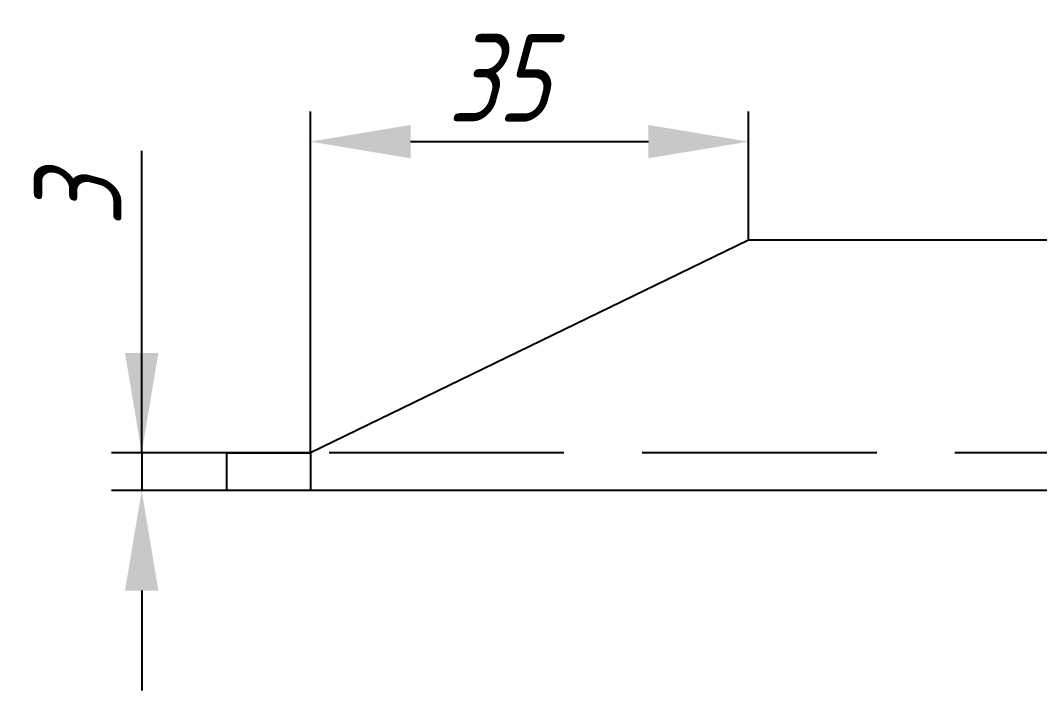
# Model space of a CAD drawing. Header units: millimetres. Extents: x -37166 to -34073, y -441 to 2979.
# Drawn here: x -35478.88 to -35438.16, y 638.86 to 665.65 of the extents above; entities that cross this region are included whole.
import ezdxf

# ---------------------------------------------------------------- set-up
doc = ezdxf.new("R2010")
doc.units = ezdxf.units.MM
doc.header["$PDSIZE"] = -1
doc.linetypes.add('Short_dashed', pattern=[5, 3.75, -1.25])
doc.styles.get("Standard").update_dxf_attribs({"font": 'ГОСТ тип А наклонный.ttf'})
doc.dimstyles.new('dim1', dxfattribs={"dimtxt": 3.5, "dimasz": 4, "dimexe": 1.2, "dimexo": 0, "dimgap": 0.8, "dimtad": 1, "dimdec": 0, "dimdsep": 46, "dimtxsty": 'Standard', "dimcen": 5, "dimadec": 0, "dimazin": 0, "dimtfac": 1, "dimtdec": 0, "dimtmove": 0, "dimatfit": 3, "dimfxl": 0, "dimtolj": 1, "dimtzin": 0, "dimarcsym": 0})

# ---------------------------------------------------------------- blocks, each defined once
blk = doc.blocks.new('*D7209')
at = {"color": 0, "lineweight": -2}
for p, q in [((-35474.035, 648.359), (-35474.035, 660.441)), ((-35474.035, 652.359), (-35474.035, 656.359)), ((-35467.292, 648.359), (-35475.235, 648.359)), ((-35474.035, 648.359), (-35474.035, 646.859)), ((-35467.292, 646.859), (-35475.235, 646.859)), ((-35474.035, 642.859), (-35474.035, 638.859))]:
    blk.add_line(p, q, dxfattribs=at)
at = {"color": 0}
for points in [[(-35474.702, 652.359), (-35473.369, 652.359), (-35474.035, 648.359)], [(-35473.369, 642.859), (-35474.702, 642.859), (-35474.035, 646.859)]]:
    blk.add_solid(points, dxfattribs=at)
at = {"layer": 'Defpoints', "color": 0}
for p in [(-35467.292, 648.359), (-35474.035, 646.859), (-35467.292, 646.859)]:
    blk.add_point(p, dxfattribs=at)
at = {"color": 0, "insert": (-35476.585, 658.4), "char_height": 3.5, "attachment_point": 5, "rotation": 90}
blk.add_mtext('\\A1;3', dxfattribs=at)
blk = doc.blocks.new('*D7214')
at = {"color": 0, "lineweight": -2}
for p, q in [((-35467.292, 648.359), (-35467.292, 662.004)), ((-35449.792, 656.859), (-35449.792, 662.004)), ((-35463.292, 660.804), (-35453.792, 660.804))]:
    blk.add_line(p, q, dxfattribs=at)
at = {"color": 0}
for points in [[(-35463.292, 661.471), (-35463.292, 660.138), (-35467.292, 660.804)], [(-35453.792, 660.138), (-35453.792, 661.471), (-35449.792, 660.804)]]:
    blk.add_solid(points, dxfattribs=at)
at = {"layer": 'Defpoints', "color": 0}
for p in [(-35449.792, 660.804), (-35449.792, 656.859), (-35467.292, 648.359)]:
    blk.add_point(p, dxfattribs=at)
at = {"color": 0, "insert": (-35459.792, 663.354), "char_height": 3.5, "attachment_point": 5}
blk.add_mtext('\\A1;35', dxfattribs=at)

msp = doc.modelspace()

# ---------------------------------------------------------------- linework, layer by layer
at = {"color": 1}
for p, q in [((-35449.792, 656.859), (-35467.292, 648.359)), ((-35399.667, 656.859), (-35449.792, 656.859)), ((-35467.292, 648.359), (-35467.292, 646.859)), ((-35382.167, 646.859), (-35467.292, 646.859))]:
    msp.add_line(p, q, dxfattribs=at)
at = {"color": 1, "linetype": 'Short_dashed', "ltscale": 2.5}
msp.add_line((-35382.167, 648.359), (-35467.292, 648.359), dxfattribs=at)
at = {"color": 1}
msp.add_lwpolyline([(-35470.628, 648.359), (-35467.292, 648.359), (-35467.292, 646.859), (-35470.628, 646.859)], close=True, dxfattribs=at)

# ---------------------------------------------------------------- dimensions: what is measured, and where the dimension line sits
for base, p2, angle, picture, middle in [((-35449.792, 660.804), (-35449.792, 656.859), 0, '*D7214', (-35459.792, 660.804)), ((-35474.035, 646.859), (-35467.292, 646.859), 90, '*D7209', (-35474.035, 658.4))]:
    dim = msp.add_linear_dim(base=base, p1=(-35467.292, 648.359), p2=p2, angle=angle, dimstyle='dim1', override={"dimscale": 1, "dimlfac": 2, "dimsah": 1})
    dim.commit()
    dim.dimension.update_dxf_attribs({"geometry": picture, "text_midpoint": middle, "dimtype": 160})

doc.saveas('drawing.dxf')
